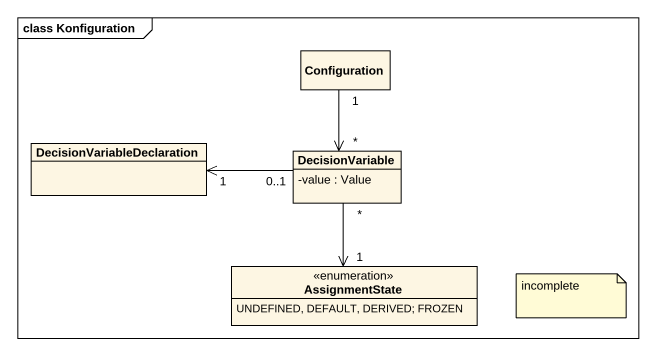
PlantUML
@startuml
mainframe class Konfiguration
hide circle
hide empty members
skinparam classAttributeIconSize 0
class Configuration
class DecisionVariableDeclaration
class DecisionVariable {
  -value : Value
}
enum AssignmentState {
  UNDEFINED, DEFAULT, DERIVED; FROZEN
}
Configuration "1" --> "*" DecisionVariable
DecisionVariable "0..1" -left-> "1" DecisionVariableDeclaration
DecisionVariable "*" --> "1" AssignmentState
note as N1
  incomplete
end note
@enduml
